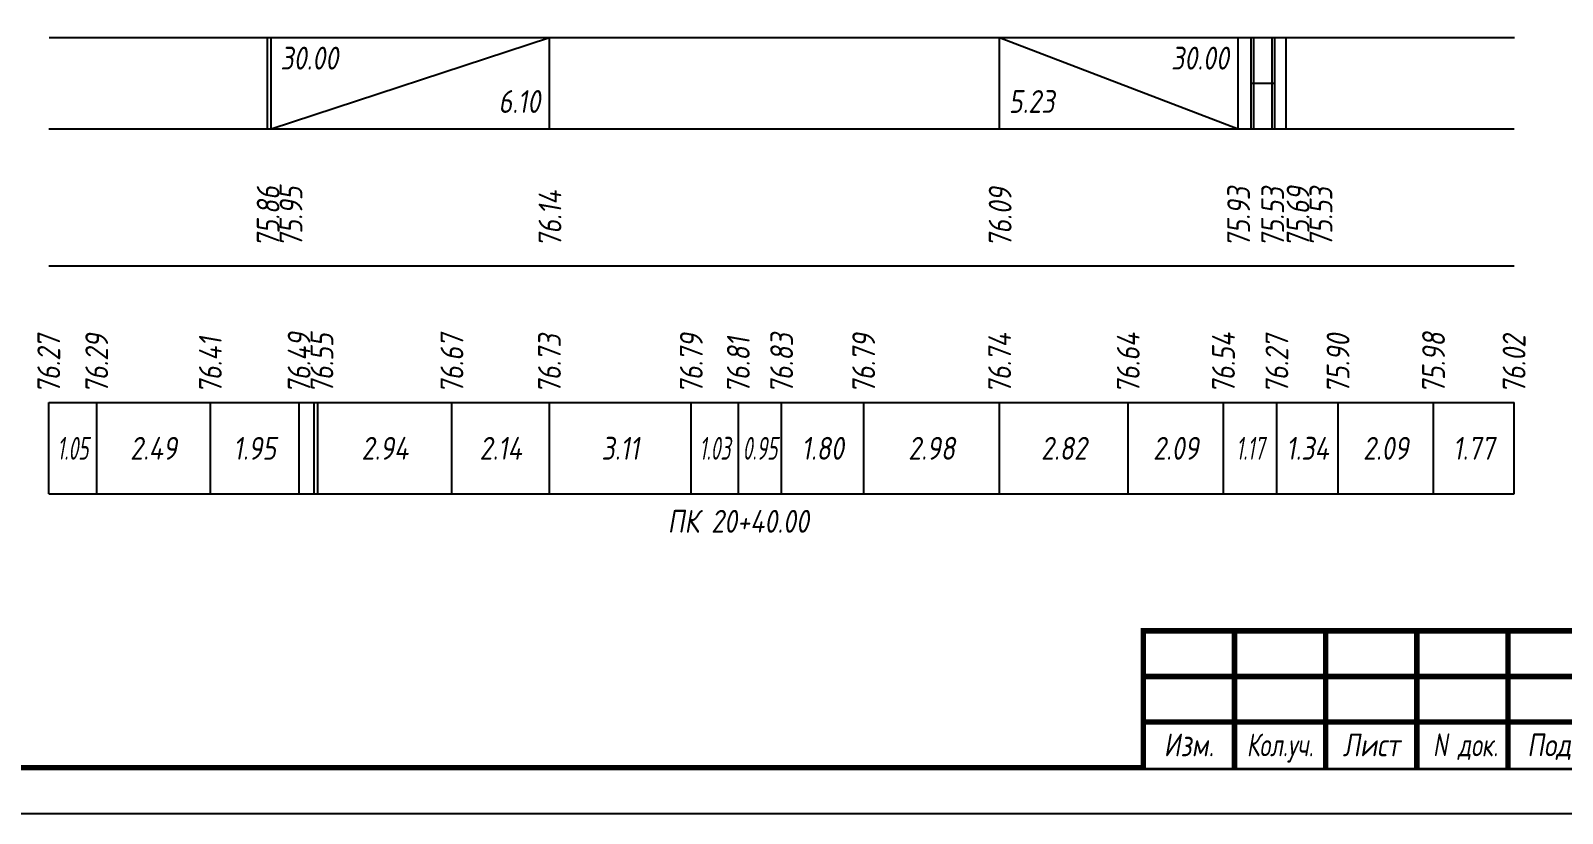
# Model space of a CAD drawing. Extents: x -717 to 1451, y -133302 to 233.
# Drawn here: x 78 to 245.9, y -31685.4 to -31599.7 of the extents above; entities that cross this region are included whole.
import ezdxf
from ezdxf.enums import TextEntityAlignment as Align

# ---------------------------------------------------------------- set-up
doc = ezdxf.new("R2010")
doc.units = 0
for name, color, linetype in [('Зарамочное оформление', 7, 'Continuous'), ('Код_510', 7, 'Continuous'), ('Код_516', 1, 'Continuous'), ('Подписи поперечников', 7, 'Continuous'), ('Таблица', 7, 'Continuous')]:
    doc.layers.add(name, color=color, linetype=linetype)
doc.styles.add('М', font='romand.shx', dxfattribs={"width": 0.8, "oblique": 10, "height": 2.5})

# ---------------------------------------------------------------- blocks, each defined once
blk = doc.blocks.new('Штамп')
at = {"linetype": 'Continuous'}
blk.add_wipeout([(199.95, -411.25), (384.95, -411.25), (384.95, -426.25), (199.95, -426.25)], dxfattribs=at).dxf.layer = 'Зарамочное оформление'
at = {"layer": 'Зарамочное оформление', "linetype": 'Continuous', "lineweight": -3, "const_width": 0.6, "flags": 128}
for points in [[(199.95, -426.25), (199.95, -411.25), (384.95, -411.25)], [(209.95, -411.25), (209.95, -426.25)], [(219.95, -411.25), (219.95, -426.25)], [(229.95, -411.25), (229.95, -426.25)], [(239.95, -411.25), (239.95, -426.25)], [(199.95, -416.25), (264.95, -416.25)], [(199.95, -421.25), (264.95, -421.25)]]:
    blk.add_lwpolyline(points, dxfattribs=at)
at = {"layer": 'Зарамочное оформление', "linetype": 'Continuous', "style": 'М', "oblique": 10}
for s, width, p in [('Изм.', 0.8, (204.95, -423.75)), ('Кол.уч.', 0.7, (214.95, -423.75)), ('Лист', 0.8, (224.95, -423.75)), ('N док.', 0.7, (235.28, -423.75)), ('Подпись', 0.8, (247.45, -423.75))]:
    blk.add_text(s, height=2.5, dxfattribs=dict(at, width=width)).set_placement(p, align=Align.MIDDLE_CENTER)
blk = doc.blocks.new('шифр')
blk.add_blockref('Штамп', (0, -31314))

msp = doc.modelspace()

# ---------------------------------------------------------------- linework, layer by layer
at = {"flags": 128}
msp.add_lwpolyline([(-30.054, -31685.421), (389.946, -31685.421), (389.946, -31388.421), (-30.054, -31388.421)], close=True, dxfattribs=at)
at = {"const_width": 0.6, "flags": 128}
msp.add_lwpolyline([(-10.054, -31680.421), (384.946, -31680.421), (384.946, -31393.421), (-10.054, -31393.421)], close=True, dxfattribs=at)
at = {"layer": 'Код_510'}
for p, q in [((79.946, -31650.421), (79.946, -31640.421)), ((85.206, -31650.421), (85.206, -31640.421)), ((97.664, -31650.421), (97.664, -31640.421)), ((107.396, -31650.421), (107.396, -31640.421)), ((109.047, -31650.421), (109.047, -31640.421)), ((109.455, -31650.421), (109.455, -31640.421)), ((124.152, -31650.421), (124.152, -31640.421)), ((134.846, -31650.421), (134.846, -31640.421)), ((150.398, -31650.421), (150.398, -31640.421)), ((155.554, -31650.421), (155.554, -31640.421)), ((160.303, -31650.421), (160.303, -31640.421)), ((169.298, -31650.421), (169.298, -31640.421)), ((184.207, -31650.421), (184.207, -31640.421)), ((198.307, -31650.421), (198.307, -31640.421)), ((208.749, -31650.421), (208.749, -31640.421)), ((214.605, -31650.421), (214.605, -31640.421)), ((221.314, -31650.421), (221.314, -31640.421)), ((231.782, -31650.421), (231.782, -31640.421)), ((240.614, -31650.421), (240.614, -31640.421))]:
    msp.add_line(p, q, dxfattribs=at)
at = {"layer": 'Код_516'}
for p, q in [((103.946, -31610.421), (103.946, -31600.421)), ((104.333, -31610.421), (104.333, -31600.421)), ((104.333, -31610.421), (134.846, -31600.421)), ((134.846, -31610.421), (134.846, -31600.421)), ((184.207, -31610.421), (184.207, -31600.421)), ((184.207, -31600.421), (210.355, -31610.421)), ((210.355, -31610.421), (210.355, -31600.421)), ((210.355, -31610.421), (210.355, -31600.421)), ((211.784, -31610.421), (211.784, -31600.421)), ((212.086, -31610.421), (212.086, -31600.421)), ((214.086, -31610.421), (214.086, -31600.421)), ((214.389, -31610.421), (214.389, -31600.421)), ((215.614, -31610.421), (215.614, -31600.421)), ((211.784, -31605.421), (212.086, -31605.421)), ((212.086, -31605.421), (214.086, -31605.421)), ((214.086, -31605.421), (214.389, -31605.421))]:
    msp.add_line(p, q, dxfattribs=at)
at = {"layer": 'Таблица'}
for p, q in [((80, -31600.421), (240.668, -31600.421)), ((79.946, -31610.421), (240.614, -31610.421)), ((79.946, -31625.421), (240.614, -31625.421)), ((79.946, -31640.421), (240.614, -31640.421)), ((79.946, -31650.421), (240.614, -31650.421))]:
    msp.add_line(p, q, dxfattribs=at)

# ---------------------------------------------------------------- texts
at = {"layer": 'Код_510', "style": 'М', "oblique": 10, "width": 0.8}
for s, p in [('76.27', (79.946, -31639.421)), ('76.29', (85.206, -31639.421)), ('76.49', (107.396, -31639.421)), ('76.55', (109.896, -31639.421)), ('76.67', (124.152, -31639.421)), ('76.73', (134.846, -31639.421)), ('76.79', (150.398, -31639.421)), ('76.83', (160.303, -31639.421)), ('76.79', (169.298, -31639.421)), ('76.74', (184.207, -31639.421)), ('76.64', (198.307, -31639.421)), ('76.54', (208.749, -31639.421)), ('76.27', (214.605, -31639.421)), ('75.90', (221.314, -31639.421)), ('75.98', (231.782, -31639.421)), ('76.02', (240.614, -31639.421)), ('76.41', (97.664, -31639.421)), ('76.81', (155.554, -31639.421))]:
    msp.add_text(s, height=2.5, rotation=90, dxfattribs=at).set_placement(p, align=Align.MIDDLE_LEFT)
at = {"layer": 'Код_510', "style": 'М', "oblique": 10}
for s, width, p in [('1.05', 0.6, (82.576, -31645.421)), ('2.49', 0.8, (91.435, -31645.421)), ('1.95', 0.8, (102.53, -31645.421)), ('2.94', 0.8, (116.804, -31645.421)), ('2.14', 0.8, (129.499, -31645.421)), ('3.11', 0.8, (142.622, -31645.421)), ('1.03', 0.6, (152.976, -31645.421)), ('0.95', 0.6, (157.928, -31645.421)), ('1.80', 0.8, (164.8, -31645.421)), ('2.98', 0.8, (176.752, -31645.421)), ('2.82', 0.8, (191.257, -31645.421)), ('2.09', 0.8, (203.528, -31645.421)), ('1.17', 0.6, (211.677, -31645.421)), ('1.34', 0.8, (217.959, -31645.421)), ('2.09', 0.8, (226.548, -31645.421)), ('1.77', 0.8, (236.198, -31645.421))]:
    msp.add_text(s, height=2.5, dxfattribs=dict(at, width=width)).set_placement(p, align=Align.MIDDLE_CENTER)
at = {"layer": 'Код_516', "style": 'М', "oblique": 10, "width": 0.8}
msp.add_text('30.00', height=2.5, dxfattribs=at).set_placement((105.333, -31601.421), align=Align.TOP_LEFT)
msp.add_text('30.00', height=2.5, dxfattribs=at).set_placement((209.355, -31601.421), align=Align.TOP_RIGHT)
msp.add_text('6.10', height=2.5, dxfattribs=at).set_placement((133.846, -31609.421), align=Align.BOTTOM_RIGHT)
msp.add_text('5.23', height=2.5, dxfattribs=at).set_placement((185.207, -31609.421), align=Align.BOTTOM_LEFT)
for s, p in [('75.86', (104, -31623.371)), ('75.95', (106.5, -31623.371)), ('76.14', (134.901, -31623.371)), ('76.09', (184.261, -31623.371)), ('75.93', (210.409, -31623.371)), ('75.53', (214.141, -31623.371)), ('75.69', (216.926, -31623.371)), ('75.53', (219.436, -31623.371))]:
    msp.add_text(s, height=2.5, rotation=90, dxfattribs=at).set_placement(p, align=Align.MIDDLE_LEFT)
at = {"layer": 'Подписи поперечников', "style": 'М', "oblique": 10, "width": 0.8}
msp.add_text('ПК 20+40.00', height=2.5, dxfattribs=at).set_placement((155.554, -31655.421), align=Align.BOTTOM_CENTER)

# ---------------------------------------------------------------- next in the draw order: block references
msp.add_blockref('шифр', (0, 59.829))

doc.saveas('drawing.dxf')
